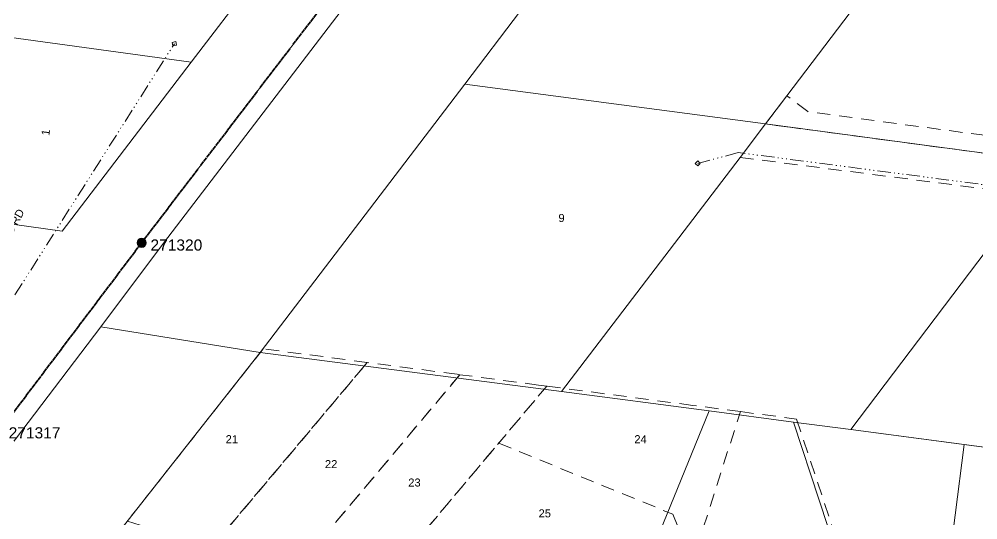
# Model space of a CAD drawing. Header units: metres. Extents: x 267072 to 270320, y 6186424 to 6191197.
# Drawn here: x 268080.9 to 268296.5, y 6187084.7 to 6187197.3 of the extents above; entities that cross this region are included whole.
import ezdxf
from ezdxf.enums import TextEntityAlignment as Align

# ---------------------------------------------------------------- set-up
doc = ezdxf.new("R2010")
doc.units = ezdxf.units.M
for name, pattern in [('Cable Exist OH', [1, 1, 0]), ('Dash', [5, 3, -2]), ('DASHED', [19.05, 12.7, -6.35]), ('PHANTOMX2', [6.6, 3, -0.75, 0.2, -0.75, 0.2, -0.75, 0.2, -0.75])]:
    doc.linetypes.add(name, pattern=pattern)
doc.layers.get('0').update_dxf_attribs({"color": 6})
for name, color, linetype, lineweight in [('_User_HV_Exist', 1, 'Continuous', 35), ('Cadastre Developer_SP_EXT', 98, 'Continuous', 15), ('Cadastre Easements_SP_EXT', 58, 'DASHED', 15), ('Cadastre Land Parcels_SP_EXT', 118, 'Continuous', 15), ('Cadastre Roads_SP_EXT', 218, 'Continuous', 15), ('Mains_HV_EXT', 13, 'Continuous', 25), ('Services_SP_EXT', 42, 'PHANTOMX2', 20)]:
    doc.layers.add(name, color=color, linetype=linetype, lineweight=lineweight)
doc.layers.add('SupportsOH_SP_TR_HV_LV_SL_EXT', color=7, linetype='Continuous')
doc.styles.add('POLE_LABEL', font='arial.ttf', dxfattribs={"height": 2})
doc.styles.get("Standard").update_dxf_attribs({"font": 'arial.ttf'})

# ---------------------------------------------------------------- blocks, each defined once
blk = doc.blocks.new('CCP_EXT')
at = {"flags": 9}
for tag, p in [('STATE', (0, -1.8)), ('NOTES', (0, -2))]:
    blk.add_attdef(tag, text='', height=0.2, dxfattribs=at).set_placement(p, align=Align.MIDDLE_LEFT)
blk.add_wipeout([(0, 0.57), (0.57, 0), (0, -0.57), (-0.57, 0)])
blk.add_lwpolyline([(-0.57, 0), (0, 0.57), (0.57, 0), (0, -0.57), (-0.57, 0)])
at = {"flags": 1}
blk.add_attdef('Z', (0, 0), '', height=0.2, dxfattribs=at)
at = {"flags": 9}
for tag, p in [('CCP_TYPE', (0, 0)), ('CONSTRUCTED_VOLTAGE', (0, -0.2)), ('OPERATING_VOLTAGE', (0, -0.6)), ('ORIENTATION', (0, -0.8)), ('OWNED_BY', (0, -1)), ('NO_PHASES', (0, -0.4)), ('USAGE', (0, -1.2)), ('LEGEND', (0, -1.4)), ('LIFE_SUPPORT', (0, -1.6))]:
    blk.add_attdef(tag, text='', height=0.2, dxfattribs=at).set_placement(p, align=Align.MIDDLE_LEFT)
blk = doc.blocks.new('POLE_EXT')
blk.add_hatch(color=256).paths.add_polyline_path([(-1, 0, 1), (1, 0, 1)])
blk.add_lwpolyline([(-1, 0, 1), (1, 0, 1)], format="xyb", close=True)
at = {"flags": 8}
blk.add_attdef('pNumber', text='', height=2, dxfattribs=at).set_placement((2.5, 2.5), align=Align.MIDDLE_CENTER)
at = {"style": 'POLE_LABEL', "flags": 9}
for tag, p in [('STRUCTURE_PLANT_NUMBER', (1.35, 0.03)), ('STREET_CODE', (1.35, -0.2))]:
    blk.add_attdef(tag, text='', height=0.2, dxfattribs=at).set_placement(p, align=Align.MIDDLE_LEFT)
at = {"flags": 9}
for tag, p in [('OWNED_BY', (1.35, -0.4)), ('SPECIAL_USE', (1.35, -0.8)), ('STATE', (1.35, -1)), ('cLV', (1.35, -1.4)), ('hDepth', (1.35, -1.6)), ('hDia', (1.35, -1.8)), ('cHV', (1.35, -2)), ('PARENT', (1.35, -0.6)), ('USAGE', (1.35, -1.2)), ('LBRACKET', (1.35, -2.2)), ('cLinedev', (1.35, -3.4)), ('pExisting', (1.35, -3.8)), ('pFooting', (1.35, -4.4)), ('LExisting', (1.35, -2.4)), ('LANTNUMBER', (1.35, -2.6)), ('LOther', (1.35, -2.8)), ('LRemove', (1.35, -3)), ('LEGEND', (1.35, -3.2)), ('LOCATION', (1.35, -3.6)), ('PFNUMBER', (1.35, -4)), ('NEWPFNUMBER', (1.35, -4.2)), ('pNew', (1.35, -4.6)), ('pRelocate', (1.35, -5)), ('pRemove', (1.35, -5.2)), ('pReplace', (1.35, -5.4)), ('pStay', (1.35, -5.6)), ('pType', (1.35, -5.8)), ('cspan', (1.35, -6)), ('STREETNAME', (1.35, -6.2)), ('SUBURB', (1.35, -6.4)), ('OPERATED_BY', (1.36, -7.01)), ('NOTES', (1.35, -6.6)), ('MAINTAINED_BY', (1.36, -6.81))]:
    blk.add_attdef(tag, text='', height=0.2, dxfattribs=at).set_placement(p, align=Align.MIDDLE_LEFT)
at = {"flags": 1}
blk.add_attdef('Z', (1.35, -7.33), '', height=0.2, dxfattribs=at)

msp = doc.modelspace()

# ---------------------------------------------------------------- linework, layer by layer
at = {"layer": 'Cadastre Developer_SP_EXT', "linetype": 'Dash'}
for points in [[(268159.1749, 6187120.0926), (268135.7849, 6187123.1752), (268105.2145, 6187084.4135), (268123.9383, 6187078.4613), (268124.104, 6187078.4169), (268159.1749, 6187120.0926)], [(268180.0209, 6187117.3459), (268179.3682, 6187117.4317), (268159.1749, 6187120.0926), (268124.104, 6187078.4169), (268142.3794, 6187072.6127), (268180.0209, 6187117.3459)], [(268199.5512, 6187114.7723), (268197.6865, 6187115.018), (268180.0209, 6187117.3459), (268142.3794, 6187072.6127), (268159.499, 6187067.174), (268199.5512, 6187114.7723)]]:
    msp.add_lwpolyline(points, close=True, dxfattribs=at)
for points in [[(268243.1271, 6187109.0288), (268232.3874, 6187110.4451), (268199.5512, 6187114.7723), (268188.7508, 6187101.9356), (268227.9062, 6187085.9467), (268233.413, 6187072.4366), (268258.4279, 6187059.1781), (268258.4279, 6187059.1781, 0.01699048), (268258.7608, 6187061.2648), (268258.7608, 6187061.2648), (268234.992, 6187073.8632), (268233.2532, 6187078.1268)], [(268267.3325, 6187072.3404, 0.30029735), (268258.7934, 6187061.5341), (268258.7934, 6187061.5341, -0.00217996), (268258.7608, 6187061.2648), (268258.7608, 6187061.2648), (268234.992, 6187073.8632), (268233.2532, 6187078.1268), (268243.1271, 6187109.0288), (268255.7625, 6187107.3639)], [(268227.9062, 6187085.9467), (268233.413, 6187072.4366), (268258.4279, 6187059.1781), (268258.4279, 6187059.1781, -0.00836752), (268258.2118, 6187058.1599), (268258.2118, 6187058.1599, -0.00828463), (268257.9647, 6187057.1595), (268257.9647, 6187057.1595), (268220.0553, 6187077.2537), (268214.0661, 6187075.2218), (268212.052, 6187070.822), (268173.0105, 6187083.2325), (268188.7508, 6187101.9356)]]:
    msp.add_lwpolyline(points, format="xyb", close=True, dxfattribs=at)
at = {"layer": 'Cadastre Easements_SP_EXT', "linetype": 'Dash'}
msp.add_lwpolyline([(268348.2299, 6187160.7513), (268348.1334, 6187161.0573), (268348.0449, 6187161.3665), (268347.9638, 6187161.6771), (268347.89, 6187161.9895), (268347.8246, 6187162.3042), (268347.7664, 6187162.6201), (268347.7164, 6187162.9374), (268347.6746, 6187163.2557), (268347.6405, 6187163.5751), (268347.6143, 6187163.895), (268347.5957, 6187164.2159), (268347.5859, 6187164.537), (268347.5855, 6187164.5838), (268258.28, 6187176.5351), (268253.5938, 6187180.0867), (268248.8032, 6187173.7669), (268348.334, 6187160.4474), (268348.2299, 6187160.7513)], close=True, dxfattribs=at)
msp.add_lwpolyline([(268348.334, 6187160.4474), (268248.8032, 6187173.7669), (268243.0614, 6187166.2414), (268308.012, 6187157.8865)], dxfattribs=at)
at = {"layer": 'Cadastre Land Parcels_SP_EXT', "linetype": 'Continuous'}
for points in [[(268338.7367, 6187442.2274), (268334.2522, 6187436.3521), (268321.7118, 6187419.7646), (268318.0534, 6187414.8132), (268113.3519, 6187146.9497), (268099.25, 6187128.0833), (268135.0847, 6187122.3002), (268181.121, 6187182.718), (268181.121, 6187182.718), (268243.7201, 6187265.2857), (268354.5146, 6187411.4197), (268359.4466, 6187417.8674), (268367.0142, 6187427.7614), (268432.4114, 6187513.6457)], [(268376.9262, 6187193.2571), (268296.5313, 6187236.7286), (268253.5938, 6187180.0868), (268248.8031, 6187173.7669), (268348.3341, 6187160.4475)], [(268348.3341, 6187160.4475), (268248.8031, 6187173.7669), (268243.0615, 6187166.2414), (268202.8622, 6187113.5478), (268236.0656, 6187109.1753), (268255.0842, 6187106.6711), (268267.9597, 6187104.976), (268308.0121, 6187157.8865)], [(268223.5083, 6187078.3028), (268236.0656, 6187109.1753), (268202.8622, 6187113.5478), (268135.0847, 6187122.3002), (268104.5481, 6187083.5352)], [(268266.6217, 6187071.5762), (268255.0842, 6187106.6711), (268236.0656, 6187109.1753), (268223.5083, 6187078.3028)]]:
    msp.add_lwpolyline(points, dxfattribs=at)
for points in [[(268253.5938, 6187180.0868), (268296.5313, 6187236.7286), (268243.7201, 6187265.2857), (268181.121, 6187182.718), (268248.8031, 6187173.7669), (268253.5938, 6187180.0868)], [(268133.5787, 6187206.0729), (268075.6647, 6187214.024), (268072.9869, 6187194.0832), (268119.5492, 6187187.6661), (268133.5787, 6187206.0729)], [(268119.5492, 6187187.6661), (268072.9869, 6187194.0832), (268067.447, 6187152.8359), (268090.5414, 6187149.6078), (268119.5492, 6187187.6661)], [(268243.0616, 6187166.2414), (268248.8032, 6187173.7669), (268181.1211, 6187182.718), (268135.0848, 6187122.3002), (268202.8623, 6187113.5477), (268243.0616, 6187166.2414)], [(268317.572, 6187106.4978), (268311.2142, 6187117.8232), (268311.8962, 6187128.4433), (268331.7732, 6187154.7351), (268308.0122, 6187157.8865), (268267.9598, 6187104.976), (268316.5433, 6187098.5793), (268317.572, 6187106.4978)], [(267951.366, 6186891.9838), (268027.65, 6186987.3771), (268104.5481, 6187083.5352), (268135.0847, 6187122.3002), (268099.25, 6187128.0833), (267931.4327, 6186907.178), (267924.1846, 6186897.6338), (267920.3709, 6186892.6127), (267939.9411, 6186877.697), (267951.366, 6186891.9838)], [(268293.4661, 6187101.6174), (268267.9597, 6187104.976), (268255.0842, 6187106.6711), (268266.6217, 6187071.5762), (268266.9178, 6187071.67), (268267.2165, 6187071.7581), (268267.518, 6187071.8373), (268267.8203, 6187071.9105), (268268.1245, 6187071.9747), (268268.4298, 6187072.0321), (268268.7369, 6187072.0805), (268269.045, 6187072.123), (268269.3541, 6187072.1556), (268269.6644, 6187072.1812), (268269.9747, 6187072.1999), (268270.2852, 6187072.2097), (268270.5968, 6187072.2124), (268270.9076, 6187072.2072), (268271.218, 6187072.1931), (268271.5284, 6187072.1729), (268271.8383, 6187072.1439), (268272.1468, 6187072.1068), (268289.4134, 6187069.8315), (268293.4661, 6187101.6174)], [(268324.6397, 6187097.5133), (268316.5432, 6187098.5793), (268293.4661, 6187101.6174), (268289.4134, 6187069.8315), (268320.5458, 6187065.7224), (268324.6397, 6187097.5133)]]:
    msp.add_lwpolyline(points, close=True, dxfattribs=at)

# ---------------------------------------------------------------- block references
at = {"layer": 'SupportsOH_SP_TR_HV_LV_SL_EXT'}
ref = msp.add_blockref('POLE_EXT', (268108.4141, 6187147.0244), dxfattribs=at)
ref.add_attrib('ASSET_NUM', '271320', dxfattribs={"layer": '0', "height": 2.5, "style": 'POLE_LABEL'}).set_placement((268110.4141, 6187147.7744), align=Align.TOP_LEFT)
ref = msp.add_blockref('POLE_EXT', (268076.5083, 6187104.7597), dxfattribs=at)
ref.add_attrib('ASSET_NUM', '271317', dxfattribs={"layer": '0', "height": 2.5, "style": 'POLE_LABEL'}).set_placement((268078.5083, 6187105.5097), align=Align.TOP_LEFT)

# ---------------------------------------------------------------- texts
at = {"layer": 'Cadastre Developer_SP_EXT'}
for s, p in [('21', (268127.3196, 6187101.9307)), ('24', (268219.2599, 6187101.9307)), ('22', (268149.6483, 6187096.3189)), ('23', (268168.3957, 6187092.1796)), ('25', (268197.714, 6187085.2389))]:
    msp.add_text(s, height=1.8, dxfattribs=at).set_placement(p)
at = {"layer": 'Cadastre Land Parcels_SP_EXT'}
msp.add_text('1', height=1.8, rotation=82.184242, dxfattribs=at).set_placement((268087.6311, 6187171.0483))
msp.add_text('9', height=1.8, dxfattribs=at).set_placement((268202.1866, 6187151.7149))
at = {"layer": 'Cadastre Roads_SP_EXT'}
msp.add_text('PARKES RD', height=1.8, rotation=61.377499, dxfattribs=at).set_placement((268075.1714, 6187141.2491))

# ---------------------------------------------------------------- next in the draw order: block references
at = {"layer": 'Services_SP_EXT', "rotation": 237.6091771367251}
msp.add_blockref('CCP_EXT', (268115.7811, 6187191.8172), dxfattribs=at)
at = {"layer": 'Services_SP_EXT'}
msp.add_blockref('CCP_EXT', (268233.5085, 6187164.8853), dxfattribs=at)

# ---------------------------------------------------------------- next in the draw order: linework, layer by layer
at = {"layer": '_User_HV_Exist', "linetype": 'Cable Exist OH'}
msp.add_lwpolyline([(267997.3712, 6187017.7282), (268037.2187, 6187053.0412), (268076.5084, 6187104.7597), (268108.414, 6187147.0244), (268152.2624, 6187204.4538), (268195.6093, 6187261.1756), (268238.7993, 6187317.6924), (268282.1722, 6187374.4484)], dxfattribs=at)
at = {"layer": 'Mains_HV_EXT', "linetype": 'Cable Exist OH'}
msp.add_lwpolyline([(267997.3712, 6187017.7282), (268037.2187, 6187053.0412), (268076.5084, 6187104.7597), (268108.414, 6187147.0244), (268152.2624, 6187204.4538), (268195.6093, 6187261.1756), (268238.7993, 6187317.6924), (268282.1722, 6187374.4484)], dxfattribs=at)
at = {"layer": 'Services_SP_EXT'}
for points in [[(268058.7193, 6187101.8705), (268115.781, 6187191.8173)], [(268351.1277, 6187154.1847), (268348.9266, 6187153.422), (268242.6281, 6187167.3297), (268233.5085, 6187164.8853)]]:
    msp.add_lwpolyline(points, dxfattribs=at)

doc.saveas('drawing.dxf')
